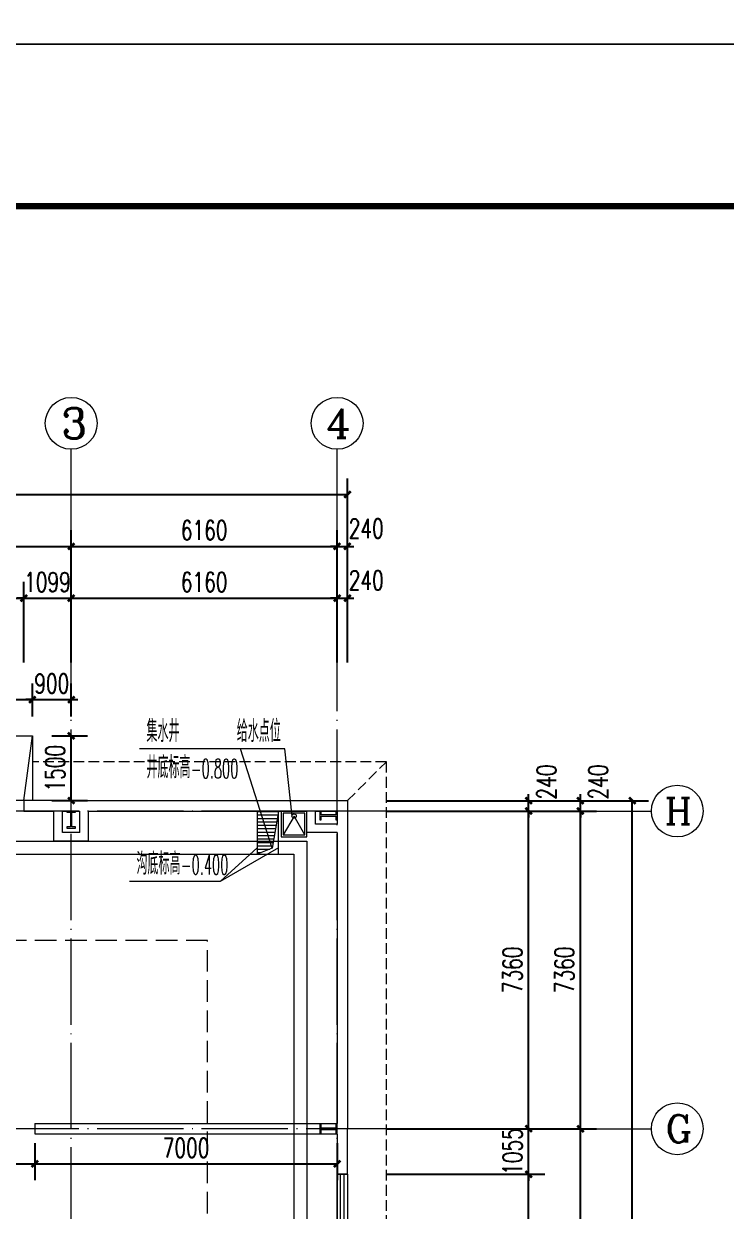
# Model space of a CAD drawing. Header units: inches. Extents: x -3733042 to -3450527, y 579159 to 997713.
# Drawn here: x -3698599 to -3682326, y 851880 to 879388 of the extents above; entities that cross this region are included whole.
import ezdxf

# ---------------------------------------------------------------- set-up
doc = ezdxf.new("R2010")
doc.units = ezdxf.units.IN
doc.header["$LTSCALE"] = 1000
doc.header["$MEASUREMENT"] = 0
doc.linetypes.add('DASH', pattern=[0.35, 0.25, -0.1])
doc.linetypes.add('DOTE', pattern=[2.42, 2, -0.2, 0.02, -0.2])
doc.layers.get('0').update_dxf_attribs({"lineweight": 18})
for name, color, linetype, lineweight in [('AXIS', 30, 'Continuous', 18), ('AXIS_TEXT', 7, 'Continuous', 18), ('COLUMN', 34, 'Continuous', 18), ('DIM_LEAD', 3, 'Continuous', 18), ('DOTE', 14, 'DOTE', 18), ('GROUND', 5, 'DASH', 18), ('PUB_DIM', 3, 'Continuous', 18), ('PUB_TEXT', 7, 'Continuous', 18), ('PUB_TITLE', 153, 'Continuous', 18), ('SURFACE', 255, 'Continuous', 18), ('WALL', 6, 'Continuous', 18), ('WINDOW', 4, 'Continuous', 18), ('WINDOW_TEXT', 7, 'Continuous', 18), ('地漏雨水管', 41, 'Continuous', 18), ('洁具', 115, 'Continuous', 18), ('看线', 171, 'Continuous', 18)]:
    doc.layers.add(name, color=color, linetype=linetype, lineweight=lineweight)
doc.styles.add('_TCH_AXIS', font='complex.shx', dxfattribs={"bigfont": 'gbcbig.shx'})
doc.styles.add('_TCH_DIM', font='simplex.shx', dxfattribs={"width": 0.7, "bigfont": 'gbcbig.shx'})
doc.styles.add('_TCH_DIM_T3', font='simplex.shx', dxfattribs={"width": 0.705882, "bigfont": 'gbcbig.shx'})
doc.styles.add('_TCH_WINDOW', font='simplex.shx', dxfattribs={"width": 0.7, "bigfont": 'gbcbig.shx'})
doc.styles.add('COMPLEX', font='complex.shx')
doc.dimstyles.new('_TCH_ARCH&&150', dxfattribs={"dimtxt": 446.25, "dimasz": 150, "dimexe": 375, "dimexo": 450, "dimgap": 150, "dimtad": 1, "dimdec": 0, "dimzin": 0, "dimdsep": 46, "dimtxsty": '_TCH_DIM_T3', "dimblk": 'ARCHTICK', "dimcen": 0.09, "dimdle": 300, "dimclrt": 7, "dimazin": 2, "dimtfac": 1, "dimtdec": 0, "dimtix": 1, "dimtmove": 2, "dimatfit": 3, "dimfxl": 1, "dimtolj": 1, "dimarcsym": 0})

# ---------------------------------------------------------------- blocks, each defined once
blk = doc.blocks.new('A$C7B7769C5')
at = {"layer": '洁具'}
for points in [[(0, 0), (600, 0), (600, 600), (0, 600)], [(50, 50), (550, 50), (550, 550), (50, 550)]]:
    blk.add_lwpolyline(points, close=True, dxfattribs=at)
blk.add_lwpolyline([(50, 550), (300, 117), (550, 550)], dxfattribs=at)
blk.add_circle((297, 117), 50, dxfattribs=at)
blk = doc.blocks.new('_ArchTick_2')
at = {"color": 0, "linetype": 'ByBlock'}
blk.add_lwpolyline([(-0.5, -0.5, 0.4, 0.4, 0), (0.5, 0.5, 0.4, 0.4, 0)], format="xyseb", dxfattribs=at)
blk = doc.blocks.new('*X141')
at = {"layer": 'PUB_DIM', "color": 0, "lineweight": -2}
for p, q in [((-3697949, 862891), (-3697125, 862891)), ((-3697500, 861391), (-3697500, 862891)), ((-3697949, 861391), (-3697125, 861391))]:
    blk.add_line(p, q, dxfattribs=at)
at = {"layer": 'PUB_DIM', "color": 0, "lineweight": -2, "xscale": 150, "yscale": 150, "zscale": 150}
for p, rotation in [((-3697500, 862891), 90), ((-3697500, 861391), 270)]:
    blk.add_blockref('_ArchTick_2', p, dxfattribs=dict(at, rotation=rotation))
at = {"layer": 'PUB_DIM', "color": 7, "insert": (-3697873, 862141), "char_height": 446.2, "width": 1485, "attachment_point": 5, "rotation": 90, "style": '_TCH_DIM_T3'}
blk.add_mtext('1500', dxfattribs=at)
blk = doc.blocks.new('_ARCHTICK')
at = {"color": 0, "linetype": 'ByBlock', "const_width": 0.4}
blk.add_lwpolyline([(-0.5, -0.5), (0.5, 0.5)], dxfattribs=at)
blk = doc.blocks.new('*X143')
at = {"layer": 'PUB_DIM', "color": 0, "lineweight": -2}
for p, q in [((-3703799, 863341), (-3703799, 864106)), ((-3698399, 863341), (-3698399, 864106)), ((-3703799, 863731), (-3698399, 863731))]:
    blk.add_line(p, q, dxfattribs=at)
at = {"layer": 'PUB_DIM', "color": 0, "lineweight": -2, "xscale": 150, "yscale": 150, "zscale": 150, "rotation": 180}
blk.add_blockref('_ArchTick_2', (-3703799, 863731), dxfattribs=at)
at = {"layer": 'PUB_DIM', "color": 0, "lineweight": -2, "xscale": 150, "yscale": 150, "zscale": 150}
blk.add_blockref('_ArchTick_2', (-3698399, 863731), dxfattribs=at)
at = {"layer": 'PUB_DIM', "color": 7, "insert": (-3701099, 864104), "char_height": 446.2, "width": 1620, "attachment_point": 5, "style": '_TCH_DIM_T3'}
blk.add_mtext('5400', dxfattribs=at)
blk = doc.blocks.new('*X144')
at = {"layer": 'PUB_DIM', "color": 0, "lineweight": -2}
for p, q in [((-3698399, 863341), (-3698399, 864106)), ((-3697499, 863341), (-3697499, 864106)), ((-3698399, 863731), (-3698549, 863731)), ((-3698399, 863731), (-3697499, 863731)), ((-3697499, 863731), (-3697349, 863731))]:
    blk.add_line(p, q, dxfattribs=at)
at = {"layer": 'PUB_DIM', "color": 0, "lineweight": -2, "xscale": 150, "yscale": 150, "zscale": 150}
blk.add_blockref('_ArchTick_2', (-3698399, 863731), dxfattribs=at)
at = {"layer": 'PUB_DIM', "color": 0, "lineweight": -2, "xscale": 150, "yscale": 150, "zscale": 150, "rotation": 180}
blk.add_blockref('_ArchTick_2', (-3697499, 863731), dxfattribs=at)
at = {"layer": 'PUB_DIM', "color": 7, "insert": (-3697949, 864104), "char_height": 446.2, "width": 1215, "attachment_point": 5, "style": '_TCH_DIM_T3'}
blk.add_mtext('900', dxfattribs=at)
blk = doc.blocks.new('*X632')
at = {"layer": 'AXIS', "color": 0, "lineweight": -2}
for p, q in [((-3690204, 852735), (-3686529, 852735)), ((-3686904, 847485), (-3686904, 852735)), ((-3690204, 847485), (-3686529, 847485))]:
    blk.add_line(p, q, dxfattribs=at)
at = {"layer": 'AXIS', "color": 0, "lineweight": -2, "xscale": 150, "yscale": 150, "zscale": 150}
for p, rotation in [((-3686904, 852735), 90), ((-3686904, 847485), 270)]:
    blk.add_blockref('_ArchTick_2', p, dxfattribs=dict(at, rotation=rotation))
at = {"layer": 'AXIS', "color": 7, "insert": (-3687277, 850110), "char_height": 446.2, "width": 1575, "attachment_point": 5, "rotation": 90, "style": '_TCH_DIM_T3'}
blk.add_mtext('5250', dxfattribs=at)
blk = doc.blocks.new('*X633')
at = {"layer": 'AXIS', "color": 0, "lineweight": -2}
for p, q in [((-3686904, 853790), (-3686904, 853940)), ((-3690204, 853790), (-3686529, 853790)), ((-3686904, 852735), (-3686904, 853790)), ((-3690204, 852735), (-3686529, 852735)), ((-3686904, 852735), (-3686904, 852585))]:
    blk.add_line(p, q, dxfattribs=at)
at = {"layer": 'AXIS', "color": 0, "lineweight": -2, "xscale": 150, "yscale": 150, "zscale": 150}
for p, rotation in [((-3686904, 853790), 270), ((-3686904, 852735), 90)]:
    blk.add_blockref('_ArchTick_2', p, dxfattribs=dict(at, rotation=rotation))
at = {"layer": 'AXIS', "color": 7, "insert": (-3687277, 853263), "char_height": 446.2, "width": 1440, "attachment_point": 5, "rotation": 90, "style": '_TCH_DIM_T3'}
blk.add_mtext('1055', dxfattribs=at)
blk = doc.blocks.new('*X634')
at = {"layer": 'AXIS', "color": 0, "lineweight": -2}
for p, q in [((-3690204, 861150), (-3686529, 861150)), ((-3686904, 853790), (-3686904, 861150)), ((-3690204, 853790), (-3686529, 853790))]:
    blk.add_line(p, q, dxfattribs=at)
at = {"layer": 'AXIS', "color": 0, "lineweight": -2, "xscale": 150, "yscale": 150, "zscale": 150}
for p, rotation in [((-3686904, 861150), 90), ((-3686904, 853790), 270)]:
    blk.add_blockref('_ArchTick_2', p, dxfattribs=dict(at, rotation=rotation))
at = {"layer": 'AXIS', "color": 7, "insert": (-3687277, 857470), "char_height": 446.2, "width": 1620, "attachment_point": 5, "rotation": 90, "style": '_TCH_DIM_T3'}
blk.add_mtext('7360', dxfattribs=at)
blk = doc.blocks.new('*X635')
at = {"layer": 'AXIS', "color": 0, "lineweight": -2}
for p, q in [((-3690204, 861390), (-3686529, 861390)), ((-3686904, 861390), (-3686904, 861540)), ((-3686904, 861150), (-3686904, 861390)), ((-3690204, 861150), (-3686529, 861150)), ((-3686904, 861150), (-3686904, 861000))]:
    blk.add_line(p, q, dxfattribs=at)
at = {"layer": 'AXIS', "color": 0, "lineweight": -2, "xscale": 150, "yscale": 150, "zscale": 150}
for p, rotation in [((-3686904, 861390), 270), ((-3686904, 861150), 90)]:
    blk.add_blockref('_ArchTick_2', p, dxfattribs=dict(at, rotation=rotation))
at = {"layer": 'AXIS', "color": 7, "insert": (-3686491, 861824), "char_height": 446.2, "width": 1215, "attachment_point": 5, "rotation": 90, "style": '_TCH_DIM_T3'}
blk.add_mtext('240', dxfattribs=at)
blk = doc.blocks.new('*X642')
at = {"layer": 'AXIS', "color": 0, "lineweight": -2}
for p, q in [((-3689004, 853790), (-3685329, 853790)), ((-3685704, 846430), (-3685704, 853790)), ((-3689004, 846430), (-3685329, 846430))]:
    blk.add_line(p, q, dxfattribs=at)
at = {"layer": 'AXIS', "color": 0, "lineweight": -2, "xscale": 150, "yscale": 150, "zscale": 150}
for p, rotation in [((-3685704, 853790), 90), ((-3685704, 846430), 270)]:
    blk.add_blockref('_ArchTick_2', p, dxfattribs=dict(at, rotation=rotation))
at = {"layer": 'AXIS', "color": 7, "insert": (-3686116, 850080), "char_height": 446.2, "width": 1620, "attachment_point": 5, "rotation": 90, "style": '_TCH_DIM_T3'}
blk.add_mtext('7360', dxfattribs=at)
blk = doc.blocks.new('*X643')
at = {"layer": 'AXIS', "color": 0, "lineweight": -2}
for p, q in [((-3689004, 861150), (-3685329, 861150)), ((-3685704, 853790), (-3685704, 861150)), ((-3689004, 853790), (-3685329, 853790))]:
    blk.add_line(p, q, dxfattribs=at)
at = {"layer": 'AXIS', "color": 0, "lineweight": -2, "xscale": 150, "yscale": 150, "zscale": 150}
for p, rotation in [((-3685704, 861150), 90), ((-3685704, 853790), 270)]:
    blk.add_blockref('_ArchTick_2', p, dxfattribs=dict(at, rotation=rotation))
at = {"layer": 'AXIS', "color": 7, "insert": (-3686077, 857470), "char_height": 446.2, "width": 1620, "attachment_point": 5, "rotation": 90, "style": '_TCH_DIM_T3'}
blk.add_mtext('7360', dxfattribs=at)
blk = doc.blocks.new('*X644')
at = {"layer": 'AXIS', "color": 0, "lineweight": -2}
for p, q in [((-3689004, 861390), (-3685329, 861390)), ((-3685704, 861390), (-3685704, 861540)), ((-3685704, 861150), (-3685704, 861390)), ((-3689004, 861150), (-3685329, 861150)), ((-3685704, 861150), (-3685704, 861000))]:
    blk.add_line(p, q, dxfattribs=at)
at = {"layer": 'AXIS', "color": 0, "lineweight": -2, "xscale": 150, "yscale": 150, "zscale": 150}
for p, rotation in [((-3685704, 861390), 270), ((-3685704, 861150), 90)]:
    blk.add_blockref('_ArchTick_2', p, dxfattribs=dict(at, rotation=rotation))
at = {"layer": 'AXIS', "color": 7, "insert": (-3685291, 861824), "char_height": 446.2, "width": 1215, "attachment_point": 5, "rotation": 90, "style": '_TCH_DIM_T3'}
blk.add_mtext('240', dxfattribs=at)
blk = doc.blocks.new('*X645')
at = {"layer": 'AXIS', "color": 0, "lineweight": -2}
for p, q in [((-3688554, 861390), (-3684129, 861390)), ((-3684504, 809390), (-3684504, 861390)), ((-3688554, 809390), (-3684129, 809390))]:
    blk.add_line(p, q, dxfattribs=at)
at = {"layer": 'AXIS', "color": 0, "lineweight": -2, "xscale": 150, "yscale": 150, "zscale": 150}
for p, rotation in [((-3684504, 861390), 90), ((-3684504, 809390), 270)]:
    blk.add_blockref('_ArchTick_2', p, dxfattribs=dict(at, rotation=rotation))
at = {"layer": 'AXIS', "color": 7, "insert": (-3684877, 835390), "char_height": 446.2, "width": 2070, "attachment_point": 5, "rotation": 90, "style": '_TCH_DIM_T3'}
blk.add_mtext('52000', dxfattribs=at)
blk = doc.blocks.new('*X662')
at = {"layer": 'AXIS', "color": 0, "lineweight": -2}
for p, q in [((-3703599, 864593), (-3703599, 866457)), ((-3698599, 864593), (-3698599, 866457)), ((-3703599, 866082), (-3698599, 866082))]:
    blk.add_line(p, q, dxfattribs=at)
at = {"layer": 'AXIS', "color": 0, "lineweight": -2, "xscale": 150, "yscale": 150, "zscale": 150, "rotation": 180}
blk.add_blockref('_ArchTick_2', (-3703599, 866082), dxfattribs=at)
at = {"layer": 'AXIS', "color": 0, "lineweight": -2, "xscale": 150, "yscale": 150, "zscale": 150}
blk.add_blockref('_ArchTick_2', (-3698599, 866082), dxfattribs=at)
at = {"layer": 'AXIS', "color": 7, "insert": (-3701099, 866455), "char_height": 446.2, "width": 1620, "attachment_point": 5, "style": '_TCH_DIM_T3'}
blk.add_mtext('5000', dxfattribs=at)
blk = doc.blocks.new('*X663')
at = {"layer": 'AXIS', "color": 0, "lineweight": -2}
for p, q in [((-3698599, 864593), (-3698599, 866457)), ((-3697500, 864593), (-3697500, 866457)), ((-3698599, 866082), (-3698749, 866082)), ((-3698599, 866082), (-3697500, 866082)), ((-3697500, 866082), (-3697350, 866082))]:
    blk.add_line(p, q, dxfattribs=at)
at = {"layer": 'AXIS', "color": 0, "lineweight": -2, "xscale": 150, "yscale": 150, "zscale": 150}
blk.add_blockref('_ArchTick_2', (-3698599, 866082), dxfattribs=at)
at = {"layer": 'AXIS', "color": 0, "lineweight": -2, "xscale": 150, "yscale": 150, "zscale": 150, "rotation": 180}
blk.add_blockref('_ArchTick_2', (-3697500, 866082), dxfattribs=at)
at = {"layer": 'AXIS', "color": 7, "insert": (-3698049, 866455), "char_height": 446.2, "width": 1530, "attachment_point": 5, "style": '_TCH_DIM_T3'}
blk.add_mtext('1099', dxfattribs=at)
blk = doc.blocks.new('*X664')
at = {"layer": 'AXIS', "color": 0, "lineweight": -2}
for p, q in [((-3697500, 864593), (-3697500, 866457)), ((-3691340, 864593), (-3691340, 866457)), ((-3697500, 866082), (-3691340, 866082))]:
    blk.add_line(p, q, dxfattribs=at)
at = {"layer": 'AXIS', "color": 0, "lineweight": -2, "xscale": 150, "yscale": 150, "zscale": 150, "rotation": 180}
blk.add_blockref('_ArchTick_2', (-3697500, 866082), dxfattribs=at)
at = {"layer": 'AXIS', "color": 0, "lineweight": -2, "xscale": 150, "yscale": 150, "zscale": 150}
blk.add_blockref('_ArchTick_2', (-3691340, 866082), dxfattribs=at)
at = {"layer": 'AXIS', "color": 7, "insert": (-3694420, 866455), "char_height": 446.2, "width": 1530, "attachment_point": 5, "style": '_TCH_DIM_T3'}
blk.add_mtext('6160', dxfattribs=at)
blk = doc.blocks.new('*X665')
at = {"layer": 'AXIS', "color": 0, "lineweight": -2}
for p, q in [((-3691340, 864593), (-3691340, 866457)), ((-3691100, 864593), (-3691100, 866457)), ((-3691340, 866082), (-3691490, 866082)), ((-3691340, 866082), (-3691100, 866082)), ((-3691100, 866082), (-3690950, 866082))]:
    blk.add_line(p, q, dxfattribs=at)
at = {"layer": 'AXIS', "color": 0, "lineweight": -2, "xscale": 150, "yscale": 150, "zscale": 150}
blk.add_blockref('_ArchTick_2', (-3691340, 866082), dxfattribs=at)
at = {"layer": 'AXIS', "color": 0, "lineweight": -2, "xscale": 150, "yscale": 150, "zscale": 150, "rotation": 180}
blk.add_blockref('_ArchTick_2', (-3691100, 866082), dxfattribs=at)
at = {"layer": 'AXIS', "color": 7, "insert": (-3690666, 866495), "char_height": 446.2, "width": 1215, "attachment_point": 5, "style": '_TCH_DIM_T3'}
blk.add_mtext('240', dxfattribs=at)
blk = doc.blocks.new('*X841')
at = {"layer": 'PUB_DIM', "color": 0, "lineweight": -2}
for p, q in [((-3703859, 853460), (-3703859, 852603)), ((-3698339, 853460), (-3698339, 852603)), ((-3703859, 852978), (-3698339, 852978))]:
    blk.add_line(p, q, dxfattribs=at)
at = {"layer": 'PUB_DIM', "color": 0, "lineweight": -2, "xscale": 150, "yscale": 150, "zscale": 150, "rotation": 180}
blk.add_blockref('_ArchTick_2', (-3703859, 852978), dxfattribs=at)
at = {"layer": 'PUB_DIM', "color": 0, "lineweight": -2, "xscale": 150, "yscale": 150, "zscale": 150}
blk.add_blockref('_ArchTick_2', (-3698339, 852978), dxfattribs=at)
at = {"layer": 'PUB_DIM', "color": 7, "insert": (-3701099, 853351), "char_height": 446.2, "width": 1575, "attachment_point": 5, "style": '_TCH_DIM_T3'}
blk.add_mtext('5520', dxfattribs=at)
blk = doc.blocks.new('*X842')
at = {"layer": 'PUB_DIM', "color": 0, "lineweight": -2}
for p, q in [((-3698339, 853460), (-3698339, 852603)), ((-3691339, 853460), (-3691339, 852603)), ((-3698339, 852978), (-3691339, 852978))]:
    blk.add_line(p, q, dxfattribs=at)
at = {"layer": 'PUB_DIM', "color": 0, "lineweight": -2, "xscale": 150, "yscale": 150, "zscale": 150, "rotation": 180}
blk.add_blockref('_ArchTick_2', (-3698339, 852978), dxfattribs=at)
at = {"layer": 'PUB_DIM', "color": 0, "lineweight": -2, "xscale": 150, "yscale": 150, "zscale": 150}
blk.add_blockref('_ArchTick_2', (-3691339, 852978), dxfattribs=at)
at = {"layer": 'PUB_DIM', "color": 7, "insert": (-3694839, 853351), "char_height": 446.2, "width": 1665, "attachment_point": 5, "style": '_TCH_DIM_T3'}
blk.add_mtext('7000', dxfattribs=at)
blk = doc.blocks.new('*X845')
at = {"layer": 'AXIS', "color": 0, "lineweight": -2}
for p, q in [((-3704700, 865793), (-3704700, 867657)), ((-3697500, 865793), (-3697500, 867657)), ((-3704700, 867282), (-3697500, 867282))]:
    blk.add_line(p, q, dxfattribs=at)
at = {"layer": 'AXIS', "color": 0, "lineweight": -2, "xscale": 150, "yscale": 150, "zscale": 150, "rotation": 180}
blk.add_blockref('_ArchTick_2', (-3704700, 867282), dxfattribs=at)
at = {"layer": 'AXIS', "color": 0, "lineweight": -2, "xscale": 150, "yscale": 150, "zscale": 150}
blk.add_blockref('_ArchTick_2', (-3697500, 867282), dxfattribs=at)
at = {"layer": 'AXIS', "color": 7, "insert": (-3701100, 867655), "char_height": 446.2, "width": 1665, "attachment_point": 5, "style": '_TCH_DIM_T3'}
blk.add_mtext('7200', dxfattribs=at)
blk = doc.blocks.new('*X846')
at = {"layer": 'AXIS', "color": 0, "lineweight": -2}
for p, q in [((-3697500, 865793), (-3697500, 867657)), ((-3691340, 865793), (-3691340, 867657)), ((-3697500, 867282), (-3691340, 867282))]:
    blk.add_line(p, q, dxfattribs=at)
at = {"layer": 'AXIS', "color": 0, "lineweight": -2, "xscale": 150, "yscale": 150, "zscale": 150, "rotation": 180}
blk.add_blockref('_ArchTick_2', (-3697500, 867282), dxfattribs=at)
at = {"layer": 'AXIS', "color": 0, "lineweight": -2, "xscale": 150, "yscale": 150, "zscale": 150}
blk.add_blockref('_ArchTick_2', (-3691340, 867282), dxfattribs=at)
at = {"layer": 'AXIS', "color": 7, "insert": (-3694420, 867655), "char_height": 446.2, "width": 1530, "attachment_point": 5, "style": '_TCH_DIM_T3'}
blk.add_mtext('6160', dxfattribs=at)
blk = doc.blocks.new('*X847')
at = {"layer": 'AXIS', "color": 0, "lineweight": -2}
for p, q in [((-3691340, 865793), (-3691340, 867657)), ((-3691100, 865793), (-3691100, 867657)), ((-3691340, 867282), (-3691490, 867282)), ((-3691340, 867282), (-3691100, 867282)), ((-3691100, 867282), (-3690950, 867282))]:
    blk.add_line(p, q, dxfattribs=at)
at = {"layer": 'AXIS', "color": 0, "lineweight": -2, "xscale": 150, "yscale": 150, "zscale": 150}
blk.add_blockref('_ArchTick_2', (-3691340, 867282), dxfattribs=at)
at = {"layer": 'AXIS', "color": 0, "lineweight": -2, "xscale": 150, "yscale": 150, "zscale": 150, "rotation": 180}
blk.add_blockref('_ArchTick_2', (-3691100, 867282), dxfattribs=at)
at = {"layer": 'AXIS', "color": 7, "insert": (-3690666, 867695), "char_height": 446.2, "width": 1215, "attachment_point": 5, "style": '_TCH_DIM_T3'}
blk.add_mtext('240', dxfattribs=at)
blk = doc.blocks.new('*X848')
at = {"layer": 'AXIS', "color": 0, "lineweight": -2}
for p, q in [((-3711100, 866243), (-3711100, 868857)), ((-3691100, 866243), (-3691100, 868857)), ((-3711100, 868482), (-3691100, 868482))]:
    blk.add_line(p, q, dxfattribs=at)
at = {"layer": 'AXIS', "color": 0, "lineweight": -2, "xscale": 150, "yscale": 150, "zscale": 150, "rotation": 180}
blk.add_blockref('_ArchTick_2', (-3711100, 868482), dxfattribs=at)
at = {"layer": 'AXIS', "color": 0, "lineweight": -2, "xscale": 150, "yscale": 150, "zscale": 150}
blk.add_blockref('_ArchTick_2', (-3691100, 868482), dxfattribs=at)
at = {"layer": 'AXIS', "color": 7, "insert": (-3701100, 868855), "char_height": 446.2, "width": 2115, "attachment_point": 5, "style": '_TCH_DIM_T3'}
blk.add_mtext('20000', dxfattribs=at)
blk = doc.blocks.new('_AXISO')
blk.add_circle((0, 0), 0.5)
at = {"layer": 'AXIS_TEXT', "style": 'COMPLEX', "width": 1.04167}
blk.add_attdef('A', (-0.25, -0.28), '', height=0.56, dxfattribs=at)
blk = doc.blocks.new('$WINLIB2D$00000001')
at = {"color": 0}
for points in [[(-0.5, 0.5), (-0.5, -0.5)], [(-0.5, 0.5), (0.5, 0.5)], [(0.5, -0.5), (0.5, 0.5)], [(0.5, 0.1667), (-0.5, 0.1667)], [(0.5, -0.1667), (-0.5, -0.1667)], [(-0.5, -0.5), (0.5, -0.5)]]:
    blk.add_lwpolyline(points, dxfattribs=at)

msp = doc.modelspace()

# ---------------------------------------------------------------- hatches: boundary and pattern name
at = {"layer": '地漏雨水管'}
h = msp.add_hatch(dxfattribs=at)
h.set_pattern_fill('ANSI31', color=256, style=0, pattern_type=0)
h.set_pattern_definition([(360, (0, 0), (4e-14, 79.375), [])])
h.paths.add_polyline_path([(-3693194.7, 861140.8), (-3692694.7, 861140.8), (-3692847.6, 860287.3), (-3693194.7, 860150.8)], flags=0)

# ---------------------------------------------------------------- linework, layer by layer
at = {"layer": 'AXIS'}
for p, q in [((-3697499.6, 865343.1), (-3697499.6, 869532.3)), ((-3691339.6, 865343.1), (-3691339.6, 869532.3)), ((-3690060.9, 861150.1), (-3684060.9, 861150.1)), ((-3690060.9, 853790.1), (-3684060.9, 853790.1))]:
    msp.add_line(p, q, dxfattribs=at)
at = {"layer": 'COLUMN'}
for p, q in [((-3697599.4, 861150.8), (-3697599.4, 861120.8)), ((-3697399.4, 861150.8), (-3697599.4, 861150.8)), ((-3697599.4, 861120.8), (-3697514.4, 861120.8)), ((-3697514.4, 861120.8), (-3697514.4, 860780.8)), ((-3697484.4, 860780.8), (-3697484.4, 861120.8)), ((-3697484.4, 861120.8), (-3697399.4, 861120.8)), ((-3697399.4, 861120.8), (-3697399.4, 861150.8)), ((-3691708.9, 861150.1), (-3691738.9, 861150.1)), ((-3691738.9, 861150.1), (-3691738.9, 860950.1)), ((-3691708.9, 861065.1), (-3691708.9, 861150.1)), ((-3691368.9, 861065.1), (-3691708.9, 861065.1)), ((-3691708.9, 860950.1), (-3691708.9, 861035.1)), ((-3691708.9, 861035.1), (-3691368.9, 861035.1)), ((-3691338.9, 861150.1), (-3691368.9, 861150.1)), ((-3691368.9, 861150.1), (-3691368.9, 861065.1)), ((-3691368.9, 861035.1), (-3691368.9, 860950.1)), ((-3691338.9, 860950.1), (-3691338.9, 861150.1)), ((-3697514.4, 860780.8), (-3697599.4, 860780.8)), ((-3697599.4, 860780.8), (-3697599.4, 860750.8)), ((-3697599.4, 860750.8), (-3697399.4, 860750.8)), ((-3697399.4, 860780.8), (-3697484.4, 860780.8)), ((-3697399.4, 860750.8), (-3697399.4, 860780.8)), ((-3691738.9, 860950.1), (-3691708.9, 860950.1)), ((-3691368.9, 860950.1), (-3691338.9, 860950.1)), ((-3691710.2, 853890.1), (-3691740.2, 853890.1)), ((-3691740.2, 853890.1), (-3691740.2, 853690.1)), ((-3691710.2, 853805.1), (-3691710.2, 853890.1)), ((-3691340.2, 853890.1), (-3691370.2, 853890.1)), ((-3691370.2, 853890.1), (-3691370.2, 853805.1)), ((-3691340.2, 853690.1), (-3691340.2, 853890.1)), ((-3691740.2, 853690.1), (-3691710.2, 853690.1)), ((-3691370.2, 853805.1), (-3691710.2, 853805.1)), ((-3691710.2, 853690.1), (-3691710.2, 853775.1)), ((-3691710.2, 853775.1), (-3691370.2, 853775.1)), ((-3691370.2, 853775.1), (-3691370.2, 853690.1)), ((-3691370.2, 853690.1), (-3691340.2, 853690.1))]:
    msp.add_line(p, q, dxfattribs=at)
at = {"layer": 'DIM_LEAD'}
for p, q in [((-3693576.7, 862591.4), (-3695914, 862591.4)), ((-3692552.7, 862591.4), (-3693822.4, 862591.4)), ((-3692847.6, 860287.3), (-3693576.7, 862591.4)), ((-3692384.9, 861034), (-3692552.7, 862591.4)), ((-3693194.7, 860300.8), (-3694049.1, 859521.5)), ((-3692694.7, 860300.8), (-3694049.1, 859521.5)), ((-3694049.1, 859521.5), (-3696145.6, 859521.5))]:
    msp.add_line(p, q, dxfattribs=at)
at = {"layer": 'DOTE'}
for p, q in [((-3697499.6, 805380.6), (-3697499.6, 865343.1)), ((-3691339.6, 805380.6), (-3691339.6, 865343.1)), ((-3690060.9, 861150.1), (-3713856.5, 861150.1)), ((-3690060.3, 853790.1), (-3713855.9, 853790.1))]:
    msp.add_line(p, q, dxfattribs=at)
at = {"layer": 'GROUND'}
for points in [[(-3698398.9, 808490.8), (-3690198.9, 808490.1), (-3690198.9, 862290.8), (-3698398.9, 862290.8)], [(-3691098.9, 861390.8), (-3690198.9, 862290.8)]]:
    msp.add_lwpolyline(points, dxfattribs=at)
at = {"layer": 'PUB_TITLE'}
for points in [[(-3732364.6, 878912.6), (-3648264.6, 878912.6), (-3648264.6, 938312.6), (-3732364.6, 938312.6)], [(-3732364.6, 789812.6), (-3669364.6, 789812.6), (-3669364.6, 878912.6), (-3732364.6, 878912.6)]]:
    msp.add_lwpolyline(points, close=True, dxfattribs=at)
msp.add_lwpolyline([(-3730864.6, 791312.6, 150, 150, 0), (-3670864.6, 791312.6, 150, 150, 0), (-3670864.6, 875162.6, 150, 150, 0), (-3730864.6, 875162.6, 150, 150, 0)], format="xyseb", close=True, dxfattribs=at)
at = {"layer": 'SURFACE', "linetype": 'DASH', "ltscale": 2}
msp.add_lwpolyline([(-3707859.6, 812630.1), (-3694338.9, 812630.1), (-3694338.9, 858150.8), (-3707859.6, 858150.8)], close=True, dxfattribs=at)
at = {"layer": 'WALL'}
for p, q in [((-3697803.6, 861390.8), (-3698598.9, 861390.8)), ((-3698598.9, 861390.8), (-3698598.9, 861150.8)), ((-3697800.2, 861390.8), (-3697198.9, 861390.8)), ((-3697198.9, 861390.8), (-3691938.3, 861390.8)), ((-3691938.3, 861390.8), (-3691098.9, 861390.8)), ((-3691098.9, 861390.8), (-3691098.9, 860750.1)), ((-3698598.9, 861150.8), (-3697900.2, 861150.8)), ((-3697900.2, 860450.1), (-3697900.2, 861150.8)), ((-3697700.2, 860650.1), (-3697700.2, 861150.8)), ((-3697700.2, 861150.8), (-3697298.9, 861150.8)), ((-3697298.9, 860650.1), (-3697298.9, 861150.8)), ((-3697098.9, 860450.1), (-3697098.9, 861150.8)), ((-3697098.9, 861150.8), (-3692038.3, 861150.8)), ((-3692038.3, 860650.1), (-3692038.3, 861150.8)), ((-3691838.3, 860850.1), (-3691838.3, 861150.8)), ((-3691838.3, 861150.8), (-3691338.9, 861150.8)), ((-3691338.9, 861150.8), (-3691338.9, 860850.1)), ((-3691338.9, 860850.1), (-3691838.3, 860850.1)), ((-3691098.9, 860750.1), (-3691098.9, 853790.1)), ((-3697098.9, 860450.1), (-3697900.2, 860450.1)), ((-3697298.9, 860650.1), (-3697700.2, 860650.1)), ((-3691338.9, 860650.1), (-3692038.3, 860650.1)), ((-3691338.9, 860650.1), (-3691338.9, 853910.1)), ((-3698338.9, 853910.1), (-3691338.9, 853910.1)), ((-3698338.9, 853910.1), (-3698338.9, 853670.1)), ((-3698338.9, 853670.1), (-3691338.9, 853670.1)), ((-3691338.9, 853670.1), (-3691338.9, 852735.1)), ((-3691098.9, 852735.1), (-3691098.9, 853790.1)), ((-3691338.9, 852735.1), (-3691098.9, 852735.1))]:
    msp.add_line(p, q, dxfattribs=at)
at = {"layer": '地漏雨水管'}
for points in [[(-3692694.7, 860150.8), (-3692694.7, 861140.8), (-3693194.7, 861140.8), (-3693194.7, 860150.8)], [(-3710158.9, 860450.8), (-3692038.9, 860450.8), (-3692038.9, 810330.8), (-3710158.9, 810330.8)], [(-3709858.9, 860150.8), (-3692338.9, 860150.8), (-3692338.9, 810630.8), (-3709858.9, 810630.8)]]:
    msp.add_lwpolyline(points, close=True, dxfattribs=at)
msp.add_lwpolyline([(-3692694.7, 861140.8), (-3692847.6, 860287.3), (-3693194.7, 860150.8)], dxfattribs=at)
at = {"layer": '看线'}
for points in [[(-3703798.9, 862890.8), (-3698398.9, 862890.8), (-3698398.9, 861390.8), (-3703798.9, 861390.8)], [(-3698398.9, 862890.8), (-3698398.9, 861390.8), (-3698598.9, 861390.8)]]:
    msp.add_lwpolyline(points, close=True, dxfattribs=at)

# ---------------------------------------------------------------- block references
at = {"rotation": 180}
msp.add_blockref('A$C7B7769C5', (-3692038.3, 861150.8), dxfattribs=at)
at = {"layer": 'AXIS'}
ref = msp.add_blockref('_AXISO', (-3697499.6, 870132.3), dxfattribs=dict(at, xscale=1200, yscale=1200, zscale=1200))
ref.add_attrib('A', '3', (-3697732.5, 869782.8), dxfattribs={"layer": 'AXIS_TEXT', "height": 698.9, "style": '_TCH_AXIS'})
ref = msp.add_blockref('_AXISO', (-3691339.6, 870132.3), dxfattribs=dict(at, xscale=1200, yscale=1200, zscale=1200))
ref.add_attrib('A', '4', (-3691594.1, 869798.2), dxfattribs={"layer": 'AXIS_TEXT', "height": 668.2, "style": '_TCH_AXIS'})
ref = msp.add_blockref('_AXISO', (-3683460.9, 861150.1), dxfattribs=dict(at, xscale=1200, yscale=1200, zscale=1200))
ref.add_attrib('A', 'H', (-3683750.6, 860846), dxfattribs={"layer": 'AXIS_TEXT', "height": 608.3, "style": '_TCH_AXIS'})
ref = msp.add_blockref('_AXISO', (-3683460.9, 853790.1), dxfattribs=dict(at, xscale=1200, yscale=1200, zscale=1200))
ref.add_attrib('A', 'G', (-3683734.2, 853471.3), dxfattribs={"layer": 'AXIS_TEXT', "height": 637.8, "style": '_TCH_AXIS'})
at = {"layer": 'WINDOW'}
ref = msp.add_blockref('$WINLIB2D$00000001', (-3691218.9, 850110.1), dxfattribs=dict(at, xscale=5250, yscale=240, zscale=5250, rotation=270))
ref.add_attrib('A', 'C-1', (-3691605.6, 849837.1), dxfattribs={"layer": 'WINDOW_TEXT', "height": 446.25, "rotation": 90, "style": '_TCH_WINDOW', "width": 0.494118})

# ---------------------------------------------------------------- texts
at = {"layer": 'PUB_TEXT', "style": '_TCH_DIM'}
for s, height, width, p in [('集水井', 506.38, 0.7, (-3695756.5, 862748.9)), ('给水点位', 506.38, 0.7, (-3693664.9, 862748.9)), ('井底标高', 506.38, 0.7, (-3695756.5, 861908.9)), ('-0.800', 446.25, 0.494118, (-3694724.4, 861908.9)), ('沟底标高', 506.38, 0.7, (-3695988.1, 859679)), ('-0.400', 446.25, 0.494118, (-3694956, 859679))]:
    msp.add_text(s, height=height, dxfattribs=dict(at, width=width)).set_placement(p)

# ---------------------------------------------------------------- dimensions: what is measured, and where the dimension line sits
at = {"layer": 'AXIS'}
for base, p1, p2, picture, middle in [((-3691099.6, 868482.3), (-3711099.6, 865793.1), (-3691099.6, 865793.1), '*X848', (-3701099.6, 868855.4)), ((-3697499.6, 867282.3), (-3704699.6, 865343.1), (-3697499.6, 865343.1), '*X845', (-3701099.6, 867655.4)), ((-3691339.6, 867282.3), (-3697499.6, 865343.1), (-3691339.6, 865343.1), '*X846', (-3694419.6, 867655.4)), ((-3698598.9, 866082.3), (-3703598.9, 864143.1), (-3698598.9, 864143.1), '*X662', (-3701098.9, 866455.4)), ((-3697499.6, 866082.3), (-3698598.9, 864143.1), (-3697499.6, 864143.1), '*X663', (-3698049.2, 866455.4)), ((-3691339.6, 866082.3), (-3697499.6, 864143.1), (-3691339.6, 864143.1), '*X664', (-3694419.6, 866455.4))]:
    dim = msp.add_linear_dim(base=base, p1=p1, p2=p2, dimstyle='_TCH_ARCH&&150', override={"dimsah": 1, "dimtzin": 0}, dxfattribs=at)
    dim.commit()
    dim.dimension.update_dxf_attribs({"geometry": picture, "text_midpoint": middle})
for base, p1, p2, picture, middle in [((-3691099.6, 867282.3), (-3691339.6, 865343.1), (-3691099.6, 865343.1), '*X847', (-3690666.1, 867694.8)), ((-3691099.6, 866082.3), (-3691339.6, 864143.1), (-3691099.6, 864143.1), '*X665', (-3690666.1, 866494.8))]:
    dim = msp.add_linear_dim(base=base, p1=p1, p2=p2, dimstyle='_TCH_ARCH&&150', override={"dimsah": 1, "dimtzin": 0}, dxfattribs=at)
    dim.commit()
    dim.dimension.update_dxf_attribs({"geometry": picture, "text_midpoint": middle, "dimtype": 160})
for base, p1, p2, picture, middle in [((-3686903.9, 861390.1), (-3690653.9, 861150.1), (-3690653.9, 861390.1), '*X635', (-3686491.4, 861823.6)), ((-3685703.9, 861390.1), (-3689453.9, 861150.1), (-3689453.9, 861390.1), '*X644', (-3685291.4, 861823.6)), ((-3685703.9, 853790.1), (-3689453.9, 846430.1), (-3689453.9, 853790.1), '*X642', (-3686116.4, 850079.5))]:
    dim = msp.add_linear_dim(base=base, p1=p1, p2=p2, angle=90, dimstyle='_TCH_ARCH&&150', override={"dimsah": 1, "dimtzin": 0}, dxfattribs=at)
    dim.commit()
    dim.dimension.update_dxf_attribs({"geometry": picture, "text_midpoint": middle, "dimtype": 160})
for base, p1, p2, picture, middle in [((-3684503.9, 861390.1), (-3689003.9, 809390.1), (-3689003.9, 861390.1), '*X645', (-3684877, 835390.1)), ((-3686903.9, 861150.1), (-3690653.9, 853790.1), (-3690653.9, 861150.1), '*X634', (-3687277, 857470.1)), ((-3685703.9, 861150.1), (-3689453.9, 853790.1), (-3689453.9, 861150.1), '*X643', (-3686077, 857470.1)), ((-3686903.9, 853790.1), (-3690653.9, 852735.1), (-3690653.9, 853790.1), '*X633', (-3687277, 853262.6)), ((-3686903.9, 852735.1), (-3690653.9, 847485.1), (-3690653.9, 852735.1), '*X632', (-3687277, 850110.1))]:
    dim = msp.add_linear_dim(base=base, p1=p1, p2=p2, angle=90, dimstyle='_TCH_ARCH&&150', override={"dimsah": 1, "dimtzin": 0}, dxfattribs=at)
    dim.commit()
    dim.dimension.update_dxf_attribs({"geometry": picture, "text_midpoint": middle})
at = {"layer": 'PUB_DIM'}
for base, p1, p2, picture, middle in [((-3698398.9, 863730.6), (-3703798.9, 862890.8), (-3698398.9, 862890.8), '*X143', (-3701098.9, 864103.7)), ((-3697498.9, 863730.6), (-3698398.9, 862890.8), (-3697498.9, 862890.8), '*X144', (-3697948.9, 864103.7)), ((-3698338.9, 852977.9), (-3703858.9, 853910.1), (-3698338.9, 853910.1), '*X841', (-3701098.9, 853351)), ((-3691338.9, 852977.9), (-3698338.9, 853910.1), (-3691338.9, 853910.1), '*X842', (-3694838.9, 853351))]:
    dim = msp.add_linear_dim(base=base, p1=p1, p2=p2, dimstyle='_TCH_ARCH&&150', override={"dimsah": 1, "dimtzin": 0}, dxfattribs=at)
    dim.commit()
    dim.dimension.update_dxf_attribs({"geometry": picture, "text_midpoint": middle})
dim = msp.add_linear_dim(base=(-3697499.6, 862890.8), p1=(-3698398.9, 861390.8), p2=(-3698398.9, 862890.8), angle=90, dimstyle='_TCH_ARCH&&150', override={"dimsah": 1, "dimtzin": 0}, dxfattribs=at)
dim.commit()
dim.dimension.update_dxf_attribs({"geometry": '*X141', "text_midpoint": (-3697872.7, 862140.8)})

doc.saveas('drawing.dxf')
